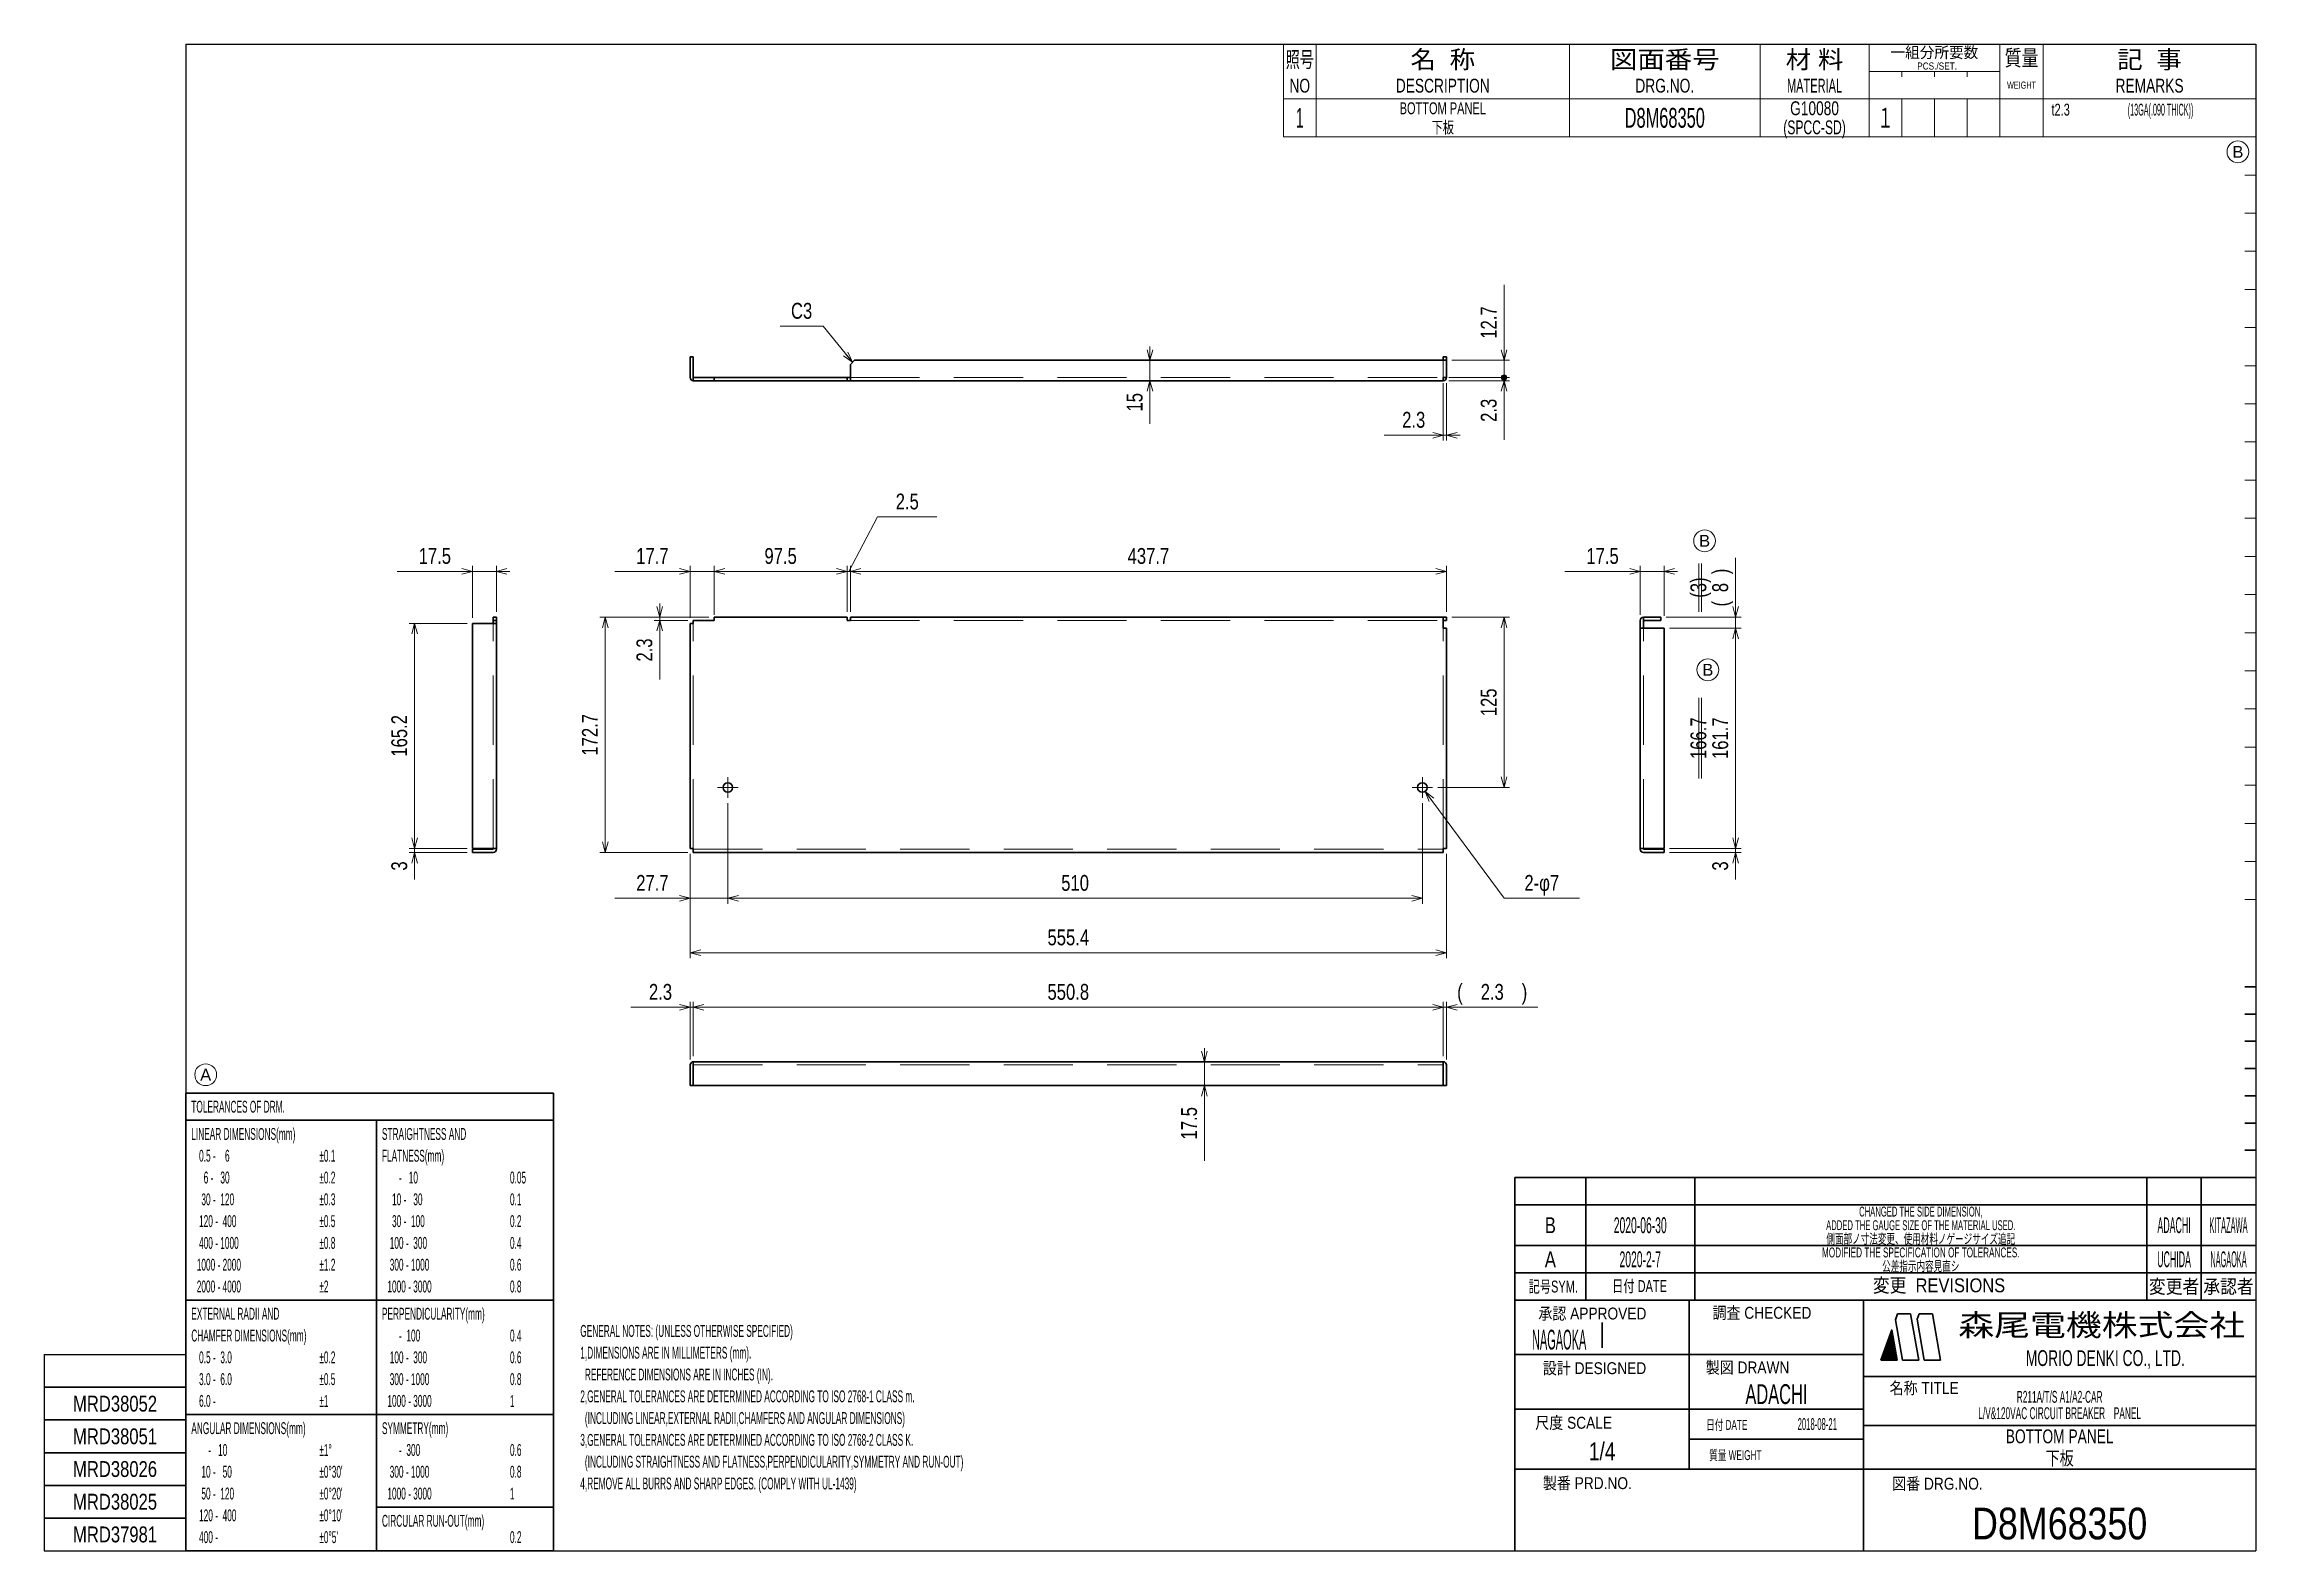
# Model space of a CAD drawing. Header units: millimetres. Extents: x 7 to 413, y 10 to 287.
import ezdxf
from ezdxf.enums import TextEntityAlignment as Align

# ---------------------------------------------------------------- set-up
doc = ezdxf.new("R2010")
doc.units = ezdxf.units.MM
doc.linetypes.add('DASHDOT', pattern=[25.3, 12.7, -6.3, 0, -6.3])
doc.linetypes.add('DASHED', pattern=[19, 12.7, -6.3])
for name, color, linetype in [('GR1_03', 7, 'Continuous'), ('GR1_05', 7, 'Continuous'), ('GR1_16', 7, 'Continuous'), ('図面枠D8M', 7, 'Continuous'), ('表題、部品表', 7, 'Continuous'), ('表題、部品表_02', 7, 'Continuous'), ('表題、部品表_03', 7, 'Continuous')]:
    doc.layers.add(name, color=color, linetype=linetype)
doc.styles.add('HG丸ｺﾞｼｯｸM-PRO', font='')
doc.styles.get('HG丸ｺﾞｼｯｸM-PRO').set_extended_font_data('HG丸ｺﾞｼｯｸM-PRO')

# ---------------------------------------------------------------- blocks, each defined once
blk = doc.blocks.new('BLKF024')
at = {"layer": '図面枠D8M', "color": 4, "linetype": 'Continuous', "lineweight": 13}
for p, q in [((344.778471, 46.998727), (346.524087, 48.744343)), ((344.8594, 47.221078), (346.502888, 48.864566)), ((344.940329, 47.443428), (346.48169, 48.984789)), ((345.021258, 47.665778), (346.460491, 49.105012)), ((345.102186, 47.888128), (346.439293, 49.225235)), ((345.183115, 48.110479), (346.418094, 49.345457)), ((345.264044, 48.332829), (346.396896, 49.46568)), ((345.344973, 48.555179), (346.375697, 49.585903)), ((345.425902, 48.777529), (346.354499, 49.706126)), ((345.506831, 48.999879), (346.3333, 49.826349)), ((345.58776, 49.22223), (346.312102, 49.946572)), ((345.668689, 49.44458), (346.290903, 50.066794)), ((345.749617, 49.66693), (346.269705, 50.187017)), ((345.830546, 49.88928), (346.248506, 50.30724)), ((345.911475, 50.111631), (346.227307, 50.427463)), ((345.992404, 50.333981), (346.206109, 50.547686)), ((346.073333, 50.556331), (346.18491, 50.667909)), ((346.154262, 50.778681), (346.163712, 50.788131)), ((344.157871, 45.246757), (346.693675, 47.782561)), ((344.211969, 45.442276), (346.672477, 47.902784)), ((344.292898, 45.664626), (346.651278, 48.023006)), ((344.299292, 45.246757), (346.714874, 47.662338)), ((344.373827, 45.886976), (346.63008, 48.143229)), ((344.440714, 45.246757), (346.736072, 47.542115)), ((344.454756, 46.109327), (346.608881, 48.263452)), ((344.535684, 46.331677), (346.587682, 48.383675)), ((344.582135, 45.246757), (346.757271, 47.421892)), ((344.616613, 46.554027), (346.566484, 48.503898)), ((344.697542, 46.776377), (346.545285, 48.624121)), ((344.723556, 45.246757), (346.778469, 47.301669)), ((344.864978, 45.246757), (346.799668, 47.181447)), ((345.006399, 45.246757), (346.820866, 47.061224)), ((345.147821, 45.246757), (346.842065, 46.941001)), ((345.289242, 45.246757), (346.863263, 46.820778)), ((345.430663, 45.246757), (346.884462, 46.700555)), ((345.572085, 45.246757), (346.90566, 46.580332)), ((345.713506, 45.246757), (346.926859, 46.46011)), ((345.854927, 45.246757), (346.948057, 46.339887)), ((345.996349, 45.246757), (346.969256, 46.219664)), ((346.13777, 45.246757), (346.990455, 46.099441)), ((346.279191, 45.246757), (347.011653, 45.979218)), ((346.420613, 45.246757), (347.032852, 45.858995)), ((346.562034, 45.246757), (347.05405, 45.738773)), ((346.703455, 45.246757), (347.075249, 45.61855)), ((346.844877, 45.246757), (347.096447, 45.498327)), ((346.986298, 45.246757), (347.117646, 45.378104)), ((347.12772, 45.246757), (347.138844, 45.257881))]:
    blk.add_line(p, q, dxfattribs=at)
blk = doc.blocks.new('BLKF023')
at = {"layer": '図面枠D8M', "color": 2, "linetype": 'Continuous', "lineweight": 25}
for p, q in [((33, 286.75), (413, 286.75)), ((33, 286.75), (33, 10.25)), ((413, 286.75), (413, 10.25)), ((7, 46.25), (7, 10.25)), ((7, 46.25), (33, 46.25)), ((7, 10.25), (413, 10.25))]:
    blk.add_line(p, q, dxfattribs=at)
at = {"layer": '図面枠D8M', "color": 4, "linetype": 'Continuous', "lineweight": 13}
for p, q in [((413, 269.75), (411, 269.75)), ((413, 262.75), (411, 262.75)), ((413, 255.75), (411, 255.75)), ((413, 248.75), (411, 248.75)), ((413, 241.75), (411, 241.75)), ((413, 234.75), (411, 234.75)), ((413, 227.75), (411, 227.75)), ((413, 220.75), (411, 220.75)), ((413, 213.75), (411, 213.75)), ((413, 206.75), (411, 206.75)), ((413, 199.75), (411, 199.75)), ((413, 192.75), (411, 192.75)), ((413, 185.75), (411, 185.75)), ((413, 178.75), (411, 178.75)), ((413, 171.75), (411, 171.75)), ((413, 164.75), (411, 164.75)), ((413, 157.75), (411, 157.75)), ((413, 150.75), (411, 150.75)), ((413, 143.75), (411, 143.75)), ((413, 136.75), (411, 136.75)), ((411, 129.75), (413, 129.75))]:
    blk.add_line(p, q, dxfattribs=at)
at = {"layer": '図面枠D8M', "color": 3, "linetype": 'Continuous', "lineweight": 35}
for p, q in [((413, 113.75), (411, 113.75)), ((413, 108.75), (411, 108.75)), ((413, 103.75), (411, 103.75)), ((413, 98.75), (411, 98.75)), ((413, 93.75), (411, 93.75)), ((413, 88.75), (411, 88.75)), ((413, 83.75), (411, 83.75)), ((277, 78.75), (413, 78.75)), ((277, 78.75), (277, 10.25)), ((290, 78.75), (290, 56.25)), ((310, 78.75), (310, 56.25)), ((393, 78.75), (393, 56.25)), ((403, 78.75), (403, 56.25)), ((277, 73.75), (413, 73.75)), ((277, 66.25), (413, 66.25)), ((277, 61.25), (413, 61.25)), ((277, 56.25), (413, 56.25)), ((309, 56.25), (309, 25.25)), ((341, 56.25), (341, 10.25)), ((346.84, 52.65), (347.23, 53.75)), ((347.23, 53.75), (349.64, 53.75)), ((351.14, 45.25), (349.64, 53.75)), ((351.18, 53.75), (350.82, 52.76)), ((351.18, 53.75), (353.64, 53.75)), ((355.14, 45.25), (353.64, 53.75)), ((293, 52.17), (293, 47.48)), ((344.14, 45.25), (346.16, 50.8)), ((347.14, 45.25), (346.16, 50.8)), ((348.14, 45.25), (346.84, 52.65)), ((352.14, 45.25), (350.82, 52.76)), ((277, 46.25), (341, 46.25)), ((344.14, 45.25), (347.14, 45.25)), ((348.14, 45.25), (351.14, 45.25)), ((352.14, 45.25), (355.14, 45.25)), ((341, 42.25), (413, 42.25)), ((7, 40.25), (33, 40.25)), ((7, 34.25), (33, 34.25)), ((277, 36.25), (341, 36.25)), ((341, 33.25), (413, 33.25)), ((309, 30.75), (341, 30.75)), ((7, 28.25), (33, 28.25)), ((277, 25.25), (413, 25.25)), ((7, 22.25), (33, 22.25)), ((33, 16.25), (7, 16.25))]:
    blk.add_line(p, q, dxfattribs=at)
at = {"layer": '図面枠D8M', "color": 4, "linetype": 'Continuous', "lineweight": 13}
blk.add_blockref('BLKF024', (0, 0), dxfattribs=at)
at = {"layer": '図面枠D8M', "color": 4, "linetype": 'Continuous', "lineweight": 13, "style": 'HG丸ｺﾞｼｯｸM-PRO'}
for s, height, width, p in [('記号SYM.', 2.182, 0.69227, (284.03, 58.74)), ('日付 DATE', 2.182, 0.692507, (299.87, 58.83)), ('変更  REVISIONS', 2.5455, 0.887352, (354.85, 58.97)), ('変更者', 2.545, 0.887717, (398, 58.75)), ('承認者', 2.545, 0.887717, (408, 58.75)), ('承認 APPROVED', 2.1818, 0.863151, (291.21, 53.79)), ('調査 CHECKED', 2.182, 0.863174, (322.34, 53.92)), ('設計 DESIGNED', 2.1818, 0.862613, (291.61, 43.76)), ('製図 DRAWN', 2.182, 0.863099, (319.7, 43.9)), ('名称 TITLE', 2.182, 0.862489, (352.13, 40.11)), ('尺度 SCALE', 2.182, 0.862581, (287.78, 33.74)), ('日付 DATE', 1.818, 0.618255, (315.88, 33.34)), ('質量 WEIGHT', 1.818, 0.618812, (317.46, 27.8)), ('製番 PRD.NO.', 2.182, 0.863299, (290.29, 22.66)), ('図番 DRG.NO.', 2.182, 0.863083, (354.56, 22.56))]:
    blk.add_text(s, height=height, dxfattribs=dict(at, width=width)).set_placement(p, align=Align.MIDDLE_CENTER)
at = {"layer": '図面枠D8M', "color": 2, "linetype": 'Continuous', "lineweight": 25, "style": 'HG丸ｺﾞｼｯｸM-PRO', "width": 1.206081}
blk.add_text('森尾電機株式会社', height=4, dxfattribs=at).set_placement((384.72, 51.68), align=Align.MIDDLE_CENTER)
at = {"layer": '図面枠D8M', "color": 3, "linetype": 'Continuous', "lineweight": 35, "style": 'HG丸ｺﾞｼｯｸM-PRO', "width": 0.652197}
blk.add_text('MORIO DENKI CO., LTD.', height=2.9091, dxfattribs=at).set_placement((385.38, 45.61), align=Align.MIDDLE_CENTER)
blk = doc.blocks.new('BLKF025')
at = {"layer": '図面枠D8M', "color": 3, "linetype": 'Continuous', "lineweight": 35, "style": 'HG丸ｺﾞｼｯｸM-PRO'}
for s, height, width, p in [('CHANGED THE SIDE DIMENSION,', 1.8182, 0.577803, (351.5, 72.5)), ('B', 2.91, 0.78204, (283.5, 70)), ('2020-06-30', 2.909, 0.488281, (300, 70)), ('ADACHI', 2.909, 0.415454, (398, 70)), ('KITAZAWA', 2.909, 0.308644, (408, 70)), ('A', 2.91, 0.782973, (283.5, 63.75)), ('2020-2-7', 2.909, 0.488281, (300, 63.75)), ('MODIFIED THE SPECIFICATION OF TOLERANCES.', 1.8182, 0.618603, (351.5, 65)), ('UCHIDA', 2.909, 0.415827, (398, 63.75)), ('NAGAOKA', 2.909, 0.334453, (408, 63.75)), ('NAGAOKA', 3.636, 0.414524, (285.11, 49)), ('ADACHI', 3.636, 0.619335, (325, 39)), ('L/V&120VAC CIRCUIT BREAKER\u3000PANEL', 2.1818, 0.522042, (377, 35.5)), ('R211A/T/S A1/A2-CAR', 2.1818, 0.521924, (377, 38.5)), ('2018-08-21', 2.182, 0.482412, (332.5, 33.5)), ('BOTTOM PANEL', 2.5455, 0.741621, (377, 31.25)), ('1/4', 3.273, 0.80628, (293, 28.5)), ('D8M68350', 5.818, 0.845432, (377, 15.25))]:
    blk.add_text(s, height=height, dxfattribs=dict(at, width=width)).set_placement(p, align=Align.MIDDLE_CENTER)
blk = doc.blocks.new('BLKF026')
at = {"layer": '表題、部品表_02', "color": 4, "linetype": 'Continuous', "lineweight": 13}
for p, q in [((234.5, 276.75), (234.5, 269.75)), ((234.5, 276.75), (413, 276.75)), ((240.5, 276.75), (240.5, 269.75)), ((287, 276.75), (287, 269.75)), ((322, 276.75), (322, 269.75)), ((342, 276.75), (342, 269.75)), ((348, 276.75), (348, 269.75)), ((354, 276.75), (354, 269.75)), ((360, 269.75), (360, 276.75)), ((366, 276.75), (366, 269.75)), ((374, 276.75), (374, 269.75)), ((413, 276.75), (413, 269.75)), ((234.5, 269.75), (413, 269.75))]:
    blk.add_line(p, q, dxfattribs=at)
blk = doc.blocks.new('BLKF028')
at = {"layer": 'GR1_03', "color": 3, "linetype": 'Continuous', "lineweight": 35}
for p, q in [((125.575, 139.1625), (125.575, 180.4625)), ((125.575, 180.4625), (126.15, 180.4625)), ((126.15, 181.0125), (130, 181.0125)), ((126.15, 180.4625), (126.15, 181.0125)), ((130, 181.5875), (154.375, 181.5875)), ((130, 181.5875), (130, 181.0125)), ((154.375, 181.0125), (154.375, 181.5875)), ((154.375, 181.0125), (155, 181.0125)), ((155, 181.5875), (264.425, 181.5875)), ((155, 181.5875), (155, 181.0125)), ((263.85, 181.5875), (263.85, 181.0125)), ((263.85, 179.5875), (263.85, 181.0125)), ((263.85, 181.0125), (264.425, 181.0125)), ((263.85, 179.5875), (264.425, 179.5875)), ((264.425, 181.5875), (264.425, 181.0125)), ((264.425, 139.1625), (264.425, 179.5875)), ((125.575, 139.1625), (126.15, 139.1625)), ((126.15, 138.9875), (126.15, 139.1625)), ((126.15, 138.9875), (126.15, 138.4125)), ((126.15, 138.4125), (263.85, 138.4125)), ((263.85, 138.9875), (263.85, 139.1625)), ((263.85, 139.1625), (264.425, 139.1625)), ((263.85, 138.9875), (263.85, 138.4125))]:
    blk.add_line(p, q, dxfattribs=at)
at = {"layer": 'GR1_03', "color": 4, "linetype": 'DASHED', "lineweight": 13}
for p, q in [((126.15, 139.1625), (126.15, 180.4625)), ((155, 181.0125), (263.85, 181.0125)), ((263.85, 139.1625), (263.85, 179.5875)), ((126.15, 138.9875), (263.85, 138.9875))]:
    blk.add_line(p, q, dxfattribs=at)
at = {"layer": 'GR1_03', "color": 4, "linetype": 'DASHDOT', "lineweight": 13}
for p, q in [((134.375, 150.3375), (130.625, 150.3375)), ((132.5, 148.4625), (132.5, 152.2125)), ((261.875, 150.3375), (258.125, 150.3375)), ((260, 148.4625), (260, 152.2125))]:
    blk.add_line(p, q, dxfattribs=at)
at = {"layer": 'GR1_03', "color": 3, "linetype": 'Continuous', "lineweight": 35}
for centre in [(132.5, 150.3375), (260, 150.3375)]:
    blk.add_circle(centre, 0.875, dxfattribs=at)
blk = doc.blocks.new('BLKF029')
at = {"layer": 'GR1_03', "color": 3, "linetype": 'Continuous', "lineweight": 35}
for p, q in [((125.575, 229.375), (126.15, 229.375)), ((125.575, 225.575), (125.575, 229.375)), ((126.15, 225.575), (126.15, 229.375)), ((155, 228), (155.75, 228.75)), ((155, 225), (155, 228)), ((155.75, 228.75), (264.425, 228.75)), ((263.85, 229.375), (264.425, 229.375)), ((263.85, 229.375), (263.85, 228.75)), ((264.425, 225.575), (264.425, 229.375)), ((126.15, 225), (126.15, 225.575)), ((126.15, 225.575), (130, 225.575)), ((263.85, 225), (126.15, 225)), ((130, 225.575), (155, 225.575)), ((130, 225.575), (130, 225)), ((154.375, 225.575), (154.375, 225)), ((263.85, 225), (263.85, 225.575)), ((263.85, 225.575), (264.425, 225.575))]:
    blk.add_line(p, q, dxfattribs=at)
at = {"layer": 'GR1_03', "color": 4, "linetype": 'DASHED', "lineweight": 13}
for p, q in [((263.85, 225.575), (263.85, 228.75)), ((155, 225.575), (263.85, 225.575))]:
    blk.add_line(p, q, dxfattribs=at)
at = {"layer": 'GR1_03', "color": 3, "linetype": 'Continuous', "lineweight": 35}
for centre, start, end in [((126.15, 225.575), 180, 270), ((263.85, 225.575), 270, 0)]:
    blk.add_arc(centre, 0.575, start, end, dxfattribs=at)
blk = doc.blocks.new('BLKF030')
at = {"layer": 'GR1_03', "color": 3, "linetype": 'Continuous', "lineweight": 35}
for p, q in [((125.575, 99.425), (125.575, 95.625)), ((263.85, 100), (126.15, 100)), ((126.15, 100), (126.15, 99.425)), ((126.15, 100), (126.15, 95.625)), ((263.85, 100), (263.85, 95.625)), ((264.425, 99.425), (264.425, 95.625)), ((125.575, 95.625), (126.15, 95.625)), ((126.15, 95.625), (264.425, 95.625))]:
    blk.add_line(p, q, dxfattribs=at)
at = {"layer": 'GR1_03', "color": 4, "linetype": 'DASHED', "lineweight": 13}
blk.add_line((126.15, 99.425), (263.85, 99.425), dxfattribs=at)
at = {"layer": 'GR1_03', "color": 3, "linetype": 'Continuous', "lineweight": 35}
for centre, start, end in [((126.15, 99.425), 90, 180), ((263.85, 99.425), 0, 90)]:
    blk.add_arc(centre, 0.575, start, end, dxfattribs=at)
blk = doc.blocks.new('BLKF031')
at = {"layer": 'GR1_03', "color": 3, "linetype": 'Continuous', "lineweight": 35}
for p, q in [((300, 181.0125), (300, 138.9875)), ((300, 179.5875), (304.375, 179.5875)), ((303.75, 181.5875), (300.575, 181.5875)), ((300.575, 179.5875), (300.575, 181.5875)), ((300.575, 181.0125), (303.75, 181.0125)), ((303.75, 181.5875), (303.75, 181.0125)), ((304.375, 179.5875), (304.375, 139.1625)), ((300, 139.1625), (304.375, 139.1625)), ((300.575, 138.9875), (300.575, 139.1625)), ((300.575, 138.9875), (304.375, 138.9875)), ((300.575, 138.4125), (304.375, 138.4125)), ((304.375, 138.9875), (304.375, 138.4125))]:
    blk.add_line(p, q, dxfattribs=at)
at = {"layer": 'GR1_03', "color": 4, "linetype": 'DASHED', "lineweight": 13}
blk.add_line((300.575, 139.1625), (300.575, 179.5875), dxfattribs=at)
at = {"layer": 'GR1_03', "color": 3, "linetype": 'Continuous', "lineweight": 35}
for centre, start, end in [((300.575, 181.0125), 90, 180), ((300.575, 138.9875), 180, 270)]:
    blk.add_arc(centre, 0.575, start, end, dxfattribs=at)
blk = doc.blocks.new('BLKF032')
at = {"layer": 'GR1_03', "color": 3, "linetype": 'Continuous', "lineweight": 35}
for p, q in [((90, 180.4625), (85.625, 180.4625)), ((85.625, 180.4625), (85.625, 139.1625)), ((89.425, 181.5875), (90, 181.5875)), ((89.425, 180.4625), (89.425, 181.5875)), ((90, 181.0125), (89.425, 181.0125)), ((90, 181.5875), (90, 138.9875)), ((90, 139.1625), (85.625, 139.1625)), ((89.425, 138.9875), (85.625, 138.9875)), ((85.625, 138.9875), (85.625, 138.4125)), ((89.425, 138.4125), (85.625, 138.4125)), ((89.425, 138.9875), (89.425, 139.1625))]:
    blk.add_line(p, q, dxfattribs=at)
at = {"layer": 'GR1_03', "color": 4, "linetype": 'DASHED', "lineweight": 13}
blk.add_line((89.425, 139.1625), (89.425, 180.4625), dxfattribs=at)
at = {"layer": 'GR1_03', "color": 3, "linetype": 'Continuous', "lineweight": 35}
blk.add_arc((89.425, 138.9875), 0.575, 270, 0, dxfattribs=at)
blk = doc.blocks.new('FXTIP_ARROW_E')
at = {"color": 0, "linetype": 'Continuous', "lineweight": -2}
for q in [(-1, 0), (-0.97, 0.26), (-0.97, -0.26)]:
    blk.add_line((0, 0), q, dxfattribs=at)
blk = doc.blocks.new('FXTIP_ARROW_S')
at = {"color": 0, "linetype": 'Continuous', "lineweight": -2}
for q in [(-1, 0), (-0.97, 0.26), (-0.97, -0.26)]:
    blk.add_line((0, 0), q, dxfattribs=at)
blk = doc.blocks.new('FXTIP_BLACKDOT_S')
at = {"color": 0, "linetype": 'Continuous', "lineweight": -2}
blk.add_line((0, 0), (-1, 0), dxfattribs=at)
at = {"color": 0, "linetype": 'Continuous', "lineweight": -2, "const_width": 0.25}
blk.add_lwpolyline([(-0.125, 0, 1), (0.125, 0, 1)], format="xyb", close=True, dxfattribs=at)
at = {"color": 0, "linetype": 'Continuous', "lineweight": -2}
blk.add_circle((0, 0), 0.25, dxfattribs=at)
blk = doc.blocks.new('BLKF033')
at = {"layer": '図面枠D8M', "color": 3, "linetype": 'Continuous', "lineweight": 35}
for p, q in [((33, 94.25), (100.5, 94.25)), ((33, 94.25), (33, 10.25)), ((100.5, 10.25), (100.5, 94.25)), ((33, 89.25), (100.5, 89.25)), ((68, 10.25), (68, 89.25)), ((33, 56.25), (68, 56.25)), ((68, 56.25), (100.5, 56.25)), ((33, 35.25), (68, 35.25)), ((68, 35.25), (100.5, 35.25)), ((68, 18.25), (100.5, 18.25)), ((33, 10.25), (100.5, 10.25))]:
    blk.add_line(p, q, dxfattribs=at)
at = {"layer": '図面枠D8M', "color": 4, "linetype": 'Continuous', "lineweight": 13, "style": 'HG丸ｺﾞｼｯｸM-PRO'}
for s, height, width, p in [('TOLERANCES OF DRM.', 2.1818, 0.522208, (34, 91.75)), ('LINEAR DIMENSIONS(mm)', 2.1818, 0.521664, (34, 86.75)), ('STRAIGHTNESS AND', 2.1818, 0.521949, (69, 86.75)), (' 0.5 -    6', 2.1818, 0.524049, (35, 82.75)), ('±0.1', 2.182, 0.52198, (57.5, 82.75)), ('FLATNESS(mm)', 2.1818, 0.521994, (69, 82.75)), ('   6 -   30', 2.1818, 0.52397, (35, 78.75)), ('±0.2', 2.182, 0.52198, (57.5, 78.75)), ('     -   10', 2.1818, 0.524651, (70, 78.75)), ('0.05', 2.182, 0.52205, (92.5, 78.75)), ('  30 -  120', 2.1818, 0.522893, (35, 74.75)), ('±0.3', 2.182, 0.52198, (57.5, 74.75)), ('  10 -   30', 2.1818, 0.523391, (70, 74.75)), ('0.1', 2.182, 0.522424, (92.5, 74.75)), (' 120 -  400', 2.1818, 0.52246, (35, 70.75)), ('±0.5', 2.182, 0.52198, (57.5, 70.75)), ('  30 -  100', 2.1818, 0.522893, (70, 70.75)), ('0.2', 2.182, 0.522424, (92.5, 70.75)), (' 400 - 1000', 2.1818, 0.52208, (35, 66.75)), ('±0.8', 2.182, 0.52198, (57.5, 66.75)), (' 100 -  300', 2.1818, 0.52246, (70, 66.75)), ('0.4', 2.182, 0.522424, (92.5, 66.75)), ('1000 - 2000', 2.1818, 0.521744, (35, 62.75)), ('±1.2', 2.182, 0.52198, (57.5, 62.75)), (' 300 - 1000', 2.1818, 0.52208, (70, 62.75)), ('0.6', 2.182, 0.522424, (92.5, 62.75)), ('2000 - 4000', 2.1818, 0.521744, (35, 58.75)), ('±2', 2.182, 0.521216, (57.5, 58.75)), ('1000 - 3000', 2.1818, 0.521744, (70, 58.75)), ('0.8', 2.182, 0.522424, (92.5, 58.75)), ('EXTERNAL RADII AND', 2.1818, 0.522426, (34, 53.75)), ('PERPENDICULARITY(mm)', 2.1818, 0.521822, (69, 53.75)), ('CHAMFER DIMENSIONS(mm)', 2.1818, 0.521615, (34, 49.75)), ('     -  100', 2.1818, 0.52397, (70, 49.75)), ('0.4', 2.182, 0.522424, (92.5, 49.75)), (' 0.5 -  3.0', 2.1818, 0.523514, (35, 45.75)), ('±0.2', 2.182, 0.52198, (57.5, 45.75)), (' 100 -  300', 2.1818, 0.52246, (70, 45.75)), ('0.6', 2.182, 0.522424, (92.5, 45.75)), (' 3.0 -  6.0', 2.1818, 0.523514, (35, 41.75)), ('±0.5', 2.182, 0.52198, (57.5, 41.75)), (' 300 - 1000', 2.1818, 0.52208, (70, 41.75)), ('0.8', 2.182, 0.522424, (92.5, 41.75)), (' 6.0 -', 2.182, 0.523279, (35, 37.75)), ('±1', 2.182, 0.521216, (57.5, 37.75)), ('1000 - 3000', 2.1818, 0.521744, (70, 37.75)), ('1', 2.18, 0.521199, (92.5, 37.75)), ('ANGULAR DIMENSIONS(mm)', 2.1818, 0.521887, (34, 32.75)), ('SYMMETRY(mm)', 2.1818, 0.521222, (69, 32.75)), ('     -   10', 2.1818, 0.524651, (35, 28.75)), ('±1°', 2.182, 0.52122, (57.5, 28.75)), ('     -  300', 2.1818, 0.52397, (70, 28.75)), ('0.6', 2.182, 0.522424, (92.5, 28.75)), ('  10 -   50', 2.1818, 0.523391, (35, 24.75)), ("±0°30'", 2.182, 0.521679, (57.5, 24.75)), (' 300 - 1000', 2.1818, 0.52208, (70, 24.75)), ('0.8', 2.182, 0.522424, (92.5, 24.75)), ('  50 -  120', 2.1818, 0.522893, (35, 20.75)), ("±0°20'", 2.182, 0.521679, (57.5, 20.75)), ('1000 - 3000', 2.1818, 0.521744, (70, 20.75)), ('1', 2.18, 0.521199, (92.5, 20.75)), (' 120 -  400', 2.1818, 0.52246, (35, 16.75)), ("±0°10'", 2.182, 0.521679, (57.5, 16.75)), ('CIRCULAR RUN-OUT(mm)', 2.1818, 0.521639, (69, 15.75)), (' 400 -', 2.182, 0.52234, (35, 12.75)), ("±0°5'", 2.182, 0.521776, (57.5, 12.75)), ('0.2', 2.182, 0.522424, (92.5, 12.75))]:
    blk.add_text(s, height=height, dxfattribs=dict(at, width=width)).set_placement(p, align=Align.MIDDLE_LEFT)
blk = doc.blocks.new('BLKF034')
at = {"layer": '表題、部品表', "color": 4, "linetype": 'Continuous', "lineweight": 13}
blk.add_circle((36.64, 97.62), 2, dxfattribs=at)
at = {"layer": '表題、部品表', "color": 4, "linetype": 'Continuous', "lineweight": 13, "style": 'HG丸ｺﾞｼｯｸM-PRO', "width": 1.042301}
blk.add_text('A', height=2.18, dxfattribs=at).set_placement((36.64, 97.62), align=Align.MIDDLE_CENTER)
blk = doc.blocks.new('BLKF036')
at = {"layer": '図面枠D8M', "color": 4, "linetype": 'Continuous', "lineweight": 13}
for p, q in [((234.5, 286.75), (234.5, 276.75)), ((234.5, 286.75), (413, 286.75)), ((240.5, 286.75), (240.5, 276.75)), ((287, 286.75), (287, 276.75)), ((322, 286.75), (322, 276.75)), ((342, 286.75), (342, 276.75)), ((366, 286.75), (366, 276.75)), ((374, 286.75), (374, 276.75)), ((413, 286.75), (413, 276.75)), ((342, 281.75), (366, 281.75)), ((348, 280.75), (348, 281.75)), ((354, 281.75), (354, 280.75)), ((360, 281.75), (360, 280.75)), ((234.5, 276.75), (413, 276.75))]:
    blk.add_line(p, q, dxfattribs=at)
at = {"layer": '図面枠D8M', "color": 3, "linetype": 'Continuous', "lineweight": 35, "style": 'HG丸ｺﾞｼｯｸM-PRO'}
for s, height, width, p in [('照号', 2.909, 0.651535, (237.5, 283.95)), ('名  称', 3.273, 1.042426, (263.75, 283.95)), ('図面番号', 3.273, 1.127518, (304.5, 283.95)), ('材 料', 3.273, 1.042439, (332, 283.95)), ('一組分所要数', 2.036, 0.966638, (354, 285.25)), ('質量', 2.909, 0.781842, (370, 284.25)), ('記  事', 3.273, 1.042426, (393.5, 283.95)), ('NO', 2.545, 0.740841, (237.5, 279.15)), ('DESCRIPTION', 2.5455, 0.741365, (263.75, 279.15)), ('DRG.NO.', 2.545, 0.741189, (304.5, 279.15)), ('MATERIAL', 2.545, 0.594756, (332, 279.15)), ('PCS./SET.', 1.309, 0.862935, (354.5, 282.75)), ('REMARKS', 2.545, 0.742803, (393.5, 279.15)), ('WEIGHT', 1.309, 0.635507, (370, 279.25))]:
    blk.add_text(s, height=height, dxfattribs=dict(at, width=width)).set_placement(p, align=Align.MIDDLE_CENTER)
blk = doc.blocks.new('BLKF035')
at = {"layer": '図面枠D8M', "color": 3, "linetype": 'Continuous', "lineweight": 13}
blk.add_blockref('BLKF036', (0, 0), dxfattribs=at)
blk = doc.blocks.new('BLKF037')
at = {"layer": '表題、部品表', "color": 4, "linetype": 'Continuous', "lineweight": 13}
blk.add_circle((409.72, 267), 2, dxfattribs=at)
at = {"layer": '表題、部品表', "color": 4, "linetype": 'Continuous', "lineweight": 13, "style": 'HG丸ｺﾞｼｯｸM-PRO', "width": 1.04272}
blk.add_text('B', height=2.18, dxfattribs=at).set_placement((409.72, 267), align=Align.MIDDLE_CENTER)

msp = doc.modelspace()

# ---------------------------------------------------------------- linework, layer by layer
at = {"layer": 'GR1_05', "color": 4, "linetype": 'Continuous', "lineweight": 13}
for p, q in [((310.75, 182.59), (310.75, 191.47)), ((311.25, 182.59), (311.25, 191.47)), ((310.75, 151.97), (310.75, 166.78)), ((311.25, 151.97), (311.25, 166.78))]:
    msp.add_line(p, q, dxfattribs=at)
for centre in [(311.82, 195.61), (312.41, 171.94)]:
    msp.add_circle(centre, 2, dxfattribs=at)
at = {"layer": 'GR1_16', "color": 4, "linetype": 'Continuous', "lineweight": 13}
for p, q in [((275, 228.75), (275, 242.59)), ((150, 235), (142.08, 235)), ((155.37, 228.38), (150, 235)), ((210, 228.75), (210, 231.25)), ((210, 225), (210, 228.75)), ((265.42, 228.75), (276, 228.75)), ((275, 225.57), (275, 228.75)), ((210, 217.08), (210, 225)), ((263.85, 224.57), (263.85, 214)), ((264.42, 224.57), (264.42, 214)), ((264.85, 225.57), (276, 225.57)), ((264.85, 225), (276, 225)), ((275, 225), (275, 225.57)), ((275, 214.12), (275, 225)), ((252.97, 215), (263.85, 215)), ((263.85, 215), (264.42, 215)), ((264.42, 215), (266.92, 215)), ((154.69, 190), (160, 200)), ((160, 200), (170.88, 200)), ((85.62, 181.46), (85.62, 191)), ((90, 182.59), (90, 191)), ((125.58, 181.46), (125.58, 191)), ((130, 182.01), (130, 191)), ((154.38, 182.59), (154.38, 191)), ((155, 182.59), (155, 191)), ((264.42, 182.59), (264.42, 191)), ((300, 182.01), (300, 191)), ((304.37, 181.84), (304.37, 191)), ((317.5, 181.59), (317.5, 192.47)), ((71.78, 190), (85.62, 190)), ((85.62, 190), (90, 190)), ((90, 190), (92.5, 190)), ((111.73, 190), (125.58, 190)), ((125.58, 190), (130, 190)), ((130, 190), (154.38, 190)), ((154.38, 190), (155, 190)), ((155, 190), (264.42, 190)), ((286.16, 190), (300, 190)), ((300, 190), (304.37, 190)), ((304.37, 190), (306.87, 190)), ((120, 181.59), (120, 184.09)), ((84.62, 180.46), (74, 180.46)), ((75, 139.16), (75, 180.46)), ((129, 181.59), (109, 181.59)), ((110, 138.41), (110, 181.59)), ((129, 181.59), (119, 181.59)), ((125.15, 181.01), (119, 181.01)), ((120, 181.01), (120, 181.59)), ((120, 170.13), (120, 181.01)), ((265.42, 181.59), (276, 181.59)), ((275, 150.34), (275, 181.59)), ((304.75, 181.59), (318.5, 181.59)), ((305.37, 179.59), (318.5, 179.59)), ((317.5, 179.59), (317.5, 181.59)), ((317.5, 139.16), (317.5, 179.59)), ((262.87, 150.34), (276, 150.34)), ((132.5, 147.46), (132.5, 129)), ((260, 147.46), (260, 129)), ((260.52, 149.63), (275, 130)), ((84.62, 139.16), (74, 139.16)), ((84.62, 138.41), (74, 138.41)), ((75, 138.41), (75, 139.16)), ((75, 133.45), (75, 138.41)), ((125.15, 138.41), (109, 138.41)), ((125.58, 138.16), (125.58, 129)), ((125.58, 138.16), (125.58, 119)), ((264.42, 138.16), (264.42, 119)), ((305.37, 139.16), (318.5, 139.16)), ((305.37, 138.41), (318.5, 138.41)), ((317.5, 138.41), (317.5, 139.16)), ((317.5, 133.45), (317.5, 138.41)), ((111.73, 130), (125.58, 130)), ((125.58, 130), (132.5, 130)), ((132.5, 130), (260, 130)), ((275, 130), (288.84, 130)), ((125.58, 120), (264.42, 120)), ((114.7, 110), (125.58, 110)), ((125.58, 100.42), (125.58, 111)), ((125.58, 110), (126.15, 110)), ((126.15, 101), (126.15, 111)), ((126.15, 110), (263.85, 110)), ((263.85, 101), (263.85, 111)), ((263.85, 110), (264.42, 110)), ((264.42, 100.42), (264.42, 111)), ((264.42, 110), (281.23, 110)), ((220, 100), (220, 102.5)), ((220, 95.63), (220, 100)), ((220, 81.79), (220, 95.63))]:
    msp.add_line(p, q, dxfattribs=at)

# ---------------------------------------------------------------- block references
at = {"layer": 'GR1_03', "color": 3, "linetype": 'Continuous', "lineweight": 35}
for name in ['BLKF029', 'BLKF032', 'BLKF028', 'BLKF031', 'BLKF030']:
    msp.add_blockref(name, (0, 0), dxfattribs=at)
at = {"layer": 'GR1_16', "color": 4, "linetype": 'Continuous', "lineweight": 13, "xscale": 2, "yscale": 2}
for name, p, rotation in [('FXTIP_ARROW_S', (155.37, 228.38), 309.053136945942), ('FXTIP_ARROW_S', (210, 228.75), 270), ('FXTIP_ARROW_S', (275, 228.75), 270), ('FXTIP_BLACKDOT_S', (275, 225.57), 270), ('FXTIP_ARROW_E', (210, 225), 90), ('FXTIP_ARROW_E', (275, 225), 90), ('FXTIP_ARROW_E', (263.85, 215), 360), ('FXTIP_ARROW_S', (264.42, 215), 180), ('FXTIP_ARROW_E', (85.62, 190), 360), ('FXTIP_ARROW_S', (90, 190), 180), ('FXTIP_ARROW_E', (125.58, 190), 360), ('FXTIP_ARROW_S', (130, 190), 180), ('FXTIP_ARROW_E', (154.38, 190), 360), ('FXTIP_ARROW_S', (155, 190), 180), ('FXTIP_ARROW_E', (264.42, 190), 360), ('FXTIP_ARROW_E', (300, 190), 360), ('FXTIP_ARROW_S', (304.37, 190), 180), ('FXTIP_ARROW_S', (120, 181.59), 270), ('FXTIP_ARROW_S', (317.5, 181.59), 270), ('FXTIP_ARROW_E', (75, 180.46), 90), ('FXTIP_ARROW_E', (110, 181.59), 90), ('FXTIP_ARROW_E', (120, 181.01), 90), ('FXTIP_ARROW_E', (275, 181.59), 90), ('FXTIP_ARROW_E', (317.5, 179.59), 90), ('FXTIP_ARROW_S', (275, 150.34), 270), ('FXTIP_ARROW_S', (260.52, 149.63), 126.4107703403639), ('FXTIP_ARROW_S', (75, 139.16), 270), ('FXTIP_ARROW_E', (75, 138.41), 90), ('FXTIP_ARROW_S', (110, 138.41), 270), ('FXTIP_ARROW_S', (317.5, 139.16), 270), ('FXTIP_ARROW_E', (317.5, 138.41), 90), ('FXTIP_ARROW_E', (125.58, 130), 360), ('FXTIP_ARROW_S', (132.5, 130), 180), ('FXTIP_ARROW_E', (260, 130), 360), ('FXTIP_ARROW_S', (125.58, 120), 180), ('FXTIP_ARROW_E', (264.42, 120), 360), ('FXTIP_ARROW_E', (125.58, 110), 360), ('FXTIP_ARROW_S', (126.15, 110), 180), ('FXTIP_ARROW_E', (263.85, 110), 360), ('FXTIP_ARROW_S', (264.42, 110), 180), ('FXTIP_ARROW_S', (220, 100), 270), ('FXTIP_ARROW_E', (220, 95.63), 90)]:
    msp.add_blockref(name, p, dxfattribs=dict(at, rotation=rotation))
at = {"layer": '図面枠D8M', "color": 4, "linetype": 'Continuous', "lineweight": 35}
msp.add_blockref('BLKF023', (0, 0), dxfattribs=at)
at = {"layer": '図面枠D8M', "color": 3, "linetype": 'Continuous', "lineweight": 13}
msp.add_blockref('BLKF035', (0, 0), dxfattribs=at)
at = {"layer": '図面枠D8M', "color": 4, "linetype": 'Continuous', "lineweight": 13}
msp.add_blockref('BLKF033', (0, 0), dxfattribs=at)
at = {"layer": '図面枠D8M', "color": 3, "linetype": 'Continuous', "lineweight": 35}
msp.add_blockref('BLKF025', (0, 0), dxfattribs=at)
at = {"layer": '表題、部品表', "color": 4, "linetype": 'Continuous', "lineweight": 13}
for name in ['BLKF037', 'BLKF034']:
    msp.add_blockref(name, (0, 0), dxfattribs=at)
at = {"layer": '表題、部品表_02', "color": 4, "linetype": 'Continuous', "lineweight": 13}
msp.add_blockref('BLKF026', (0, 0), dxfattribs=at)

# ---------------------------------------------------------------- texts
at = {"layer": 'GR1_05', "color": 3, "linetype": 'Continuous', "lineweight": 35, "style": 'HG丸ｺﾞｼｯｸM-PRO', "width": 1.04272}
for p in [(311.82, 195.61), (312.41, 171.94)]:
    msp.add_text('B', height=2.18, dxfattribs=at).set_placement(p, align=Align.MIDDLE_CENTER)
at = {"layer": 'GR1_05', "color": 3, "linetype": 'Continuous', "lineweight": 35, "style": 'HG丸ｺﾞｼｯｸM-PRO'}
for s, width, p in [('(3)', 0.783226, (313, 187.03)), ('166.7', 0.7847, (313, 159.38))]:
    msp.add_text(s, height=2.909, rotation=90, dxfattribs=dict(at, width=width)).set_placement(p, align=Align.BOTTOM_CENTER)
at = {"layer": 'GR1_16', "color": 3, "linetype": 'Continuous', "lineweight": 35, "style": 'HG丸ｺﾞｼｯｸM-PRO'}
for s, width, p in [('C3', 0.78334, (146.04, 235.5)), ('2.5', 0.784839, (165.44, 200.5)), ('2-φ7', 0.783086, (281.92, 130.5))]:
    msp.add_text(s, height=2.909, dxfattribs=dict(at, width=width)).set_placement(p, align=Align.BOTTOM_CENTER)
for s, height, rotation, width, p in [('12.7', 2.909, 90, 0.784749, (274.5, 235.67)), ('15', 2.909, 90, 0.784542, (209.5, 221.04)), ('2.3', 2.909, 0, 0.784839, (258.41, 215.5)), ('2.3', 2.909, 90, 0.784839, (274.5, 219.56)), ('17.5', 2.909, 0, 0.784749, (78.71, 190.5)), ('17.7', 2.909, 0, 0.784749, (118.65, 190.5)), ('97.5', 2.909, 0, 0.784749, (142.19, 190.5)), ('437.7', 2.909, 0, 0.7847, (209.71, 190.5)), ('17.5', 2.909, 0, 0.784749, (293.08, 190.5)), (')', 2.91, 90, 0.781868, (317, 189.99)), ('8', 2.91, 90, 0.784542, (317, 187.03)), ('(', 2.91, 90, 0.781868, (317, 184.07)), ('2.3', 2.909, 90, 0.784839, (119.5, 175.57)), ('125', 2.909, 90, 0.784542, (274.5, 165.96)), ('165.2', 2.909, 90, 0.7847, (74.5, 159.81)), ('172.7', 2.909, 90, 0.7847, (109.5, 160)), ('161.7', 2.909, 90, 0.7847, (317, 159.38)), ('3', 2.91, 90, 0.784542, (74.5, 135.93)), ('27.7', 2.909, 0, 0.784749, (118.65, 130.5)), ('510', 2.909, 0, 0.784542, (196.25, 130.5)), ('3', 2.91, 90, 0.784542, (317, 135.93)), ('555.4', 2.909, 0, 0.7847, (195, 120.5)), ('2.3', 2.909, 0, 0.784839, (120.14, 110.5)), ('550.8', 2.909, 0, 0.7847, (195, 110.5)), ('(', 2.91, 0, 0.781868, (266.9, 110.5)), ('2.3', 2.909, 0, 0.784839, (272.83, 110.5)), (')', 2.91, 0, 0.781868, (278.75, 110.5)), ('17.5', 2.909, 90, 0.784749, (219.5, 88.71))]:
    msp.add_text(s, height=height, rotation=rotation, dxfattribs=dict(at, width=width)).set_placement(p, align=Align.BOTTOM_CENTER)
at = {"layer": '図面枠D8M', "color": 3, "linetype": 'Continuous', "lineweight": 35, "style": 'HG丸ｺﾞｼｯｸM-PRO'}
for s, height, width, p in [('ADDED THE GAUGE SIZE OF THE MATERIAL USED.', 1.8182, 0.578029, (351.5, 70)), ('側面部ノ寸法変更、使用材料ノゲージサイズ追記', 1.8182, 0.618958, (351.5, 67.5)), ('公差指示内容見直シ', 1.818, 0.618958, (351.5, 62.5)), ('MRD38052', 2.909, 0.783793, (20, 37.25)), ('MRD38051', 2.909, 0.783793, (20, 31.25)), ('下板', 2.545, 0.741121, (377, 27.25)), ('MRD38026', 2.909, 0.783793, (20, 25.25)), ('MRD38025', 2.909, 0.783793, (20, 19.25)), ('MRD37981', 2.909, 0.783793, (20, 13.25))]:
    msp.add_text(s, height=height, dxfattribs=dict(at, width=width)).set_placement(p, align=Align.MIDDLE_CENTER)
for s, width, p in [('GENERAL NOTES: (UNLESS OTHERWISE SPECIFIED)', 0.52211, (105.41, 51.69)), ('1,DIMENSIONS ARE IN MILLIMETERS (mm).', 0.522052, (105.41, 47.69)), ('  REFERENCE DIMENSIONS ARE IN INCHES (IN).', 0.522009, (105.41, 43.69)), ('2,GENERAL TOLERANCES ARE DETERMINED ACCORDING TO ISO 2768-1 CLASS m.', 0.522186, (105.41, 39.69)), ('  (INCLUDING LINEAR,EXTERNAL RADII,CHAMFERS AND ANGULAR DIMENSIONS)', 0.522355, (105.41, 35.69)), ('3,GENERAL TOLERANCES ARE DETERMINED ACCORDING TO ISO 2768-2 CLASS K.', 0.52223, (105.41, 31.69)), ('  (INCLUDING STRAIGHTNESS AND FLATNESS,PERPENDICULARITY,SYMMETRY AND RUN-OUT)', 0.522087, (105.41, 27.69)), ('4,REMOVE ALL BURRS AND SHARP EDGES. (COMPLY WITH UL-1439)', 0.52235, (105.41, 23.69))]:
    msp.add_text(s, height=2.1818, dxfattribs=dict(at, width=width)).set_placement(p, align=Align.TOP_LEFT)
at = {"layer": '表題、部品表_03', "color": 3, "linetype": 'Continuous', "lineweight": 35, "style": 'HG丸ｺﾞｼｯｸM-PRO'}
for s, height, width, p in [('BOTTOM PANEL', 2.1818, 0.692642, (263.75, 275)), ('G10080', 2.545, 0.740408, (332, 275)), ('1', 3.64, 0.521199, (237.5, 273.25)), ('下板', 2.182, 0.692256, (263.75, 271.5)), ('D8M68350', 3.636, 0.619412, (304.5, 273.25)), ('(SPCC-SD)', 2.545, 0.652377, (332, 271.5)), ('１', 3.64, 0.578238, (345, 273.25))]:
    msp.add_text(s, height=height, dxfattribs=dict(at, width=width)).set_placement(p, align=Align.MIDDLE_CENTER)
for s, height, width, p in [('t2.3', 2.182, 0.690457, (375.5, 274.75)), ('(13GA(.090 THICK))', 2.1818, 0.416535, (389.5, 274.75))]:
    msp.add_text(s, height=height, dxfattribs=dict(at, width=width)).set_placement(p, align=Align.MIDDLE_LEFT)

doc.saveas('drawing.dxf')
